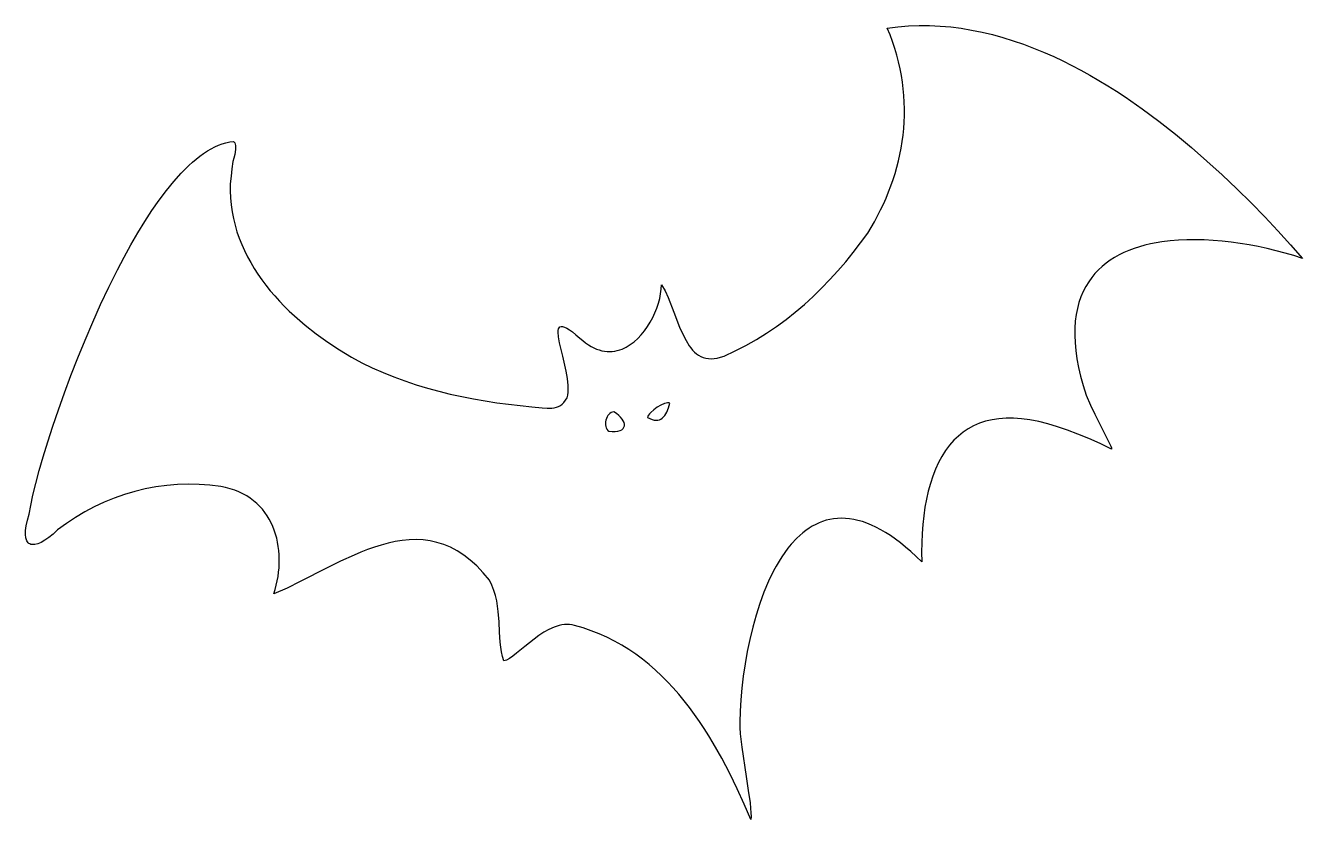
# Model space of a CAD drawing. Header units: millimetres. Extents: x 0 to 2.22, y 0.42 to 1.8.
import ezdxf

# ---------------------------------------------------------------- set-up
doc = ezdxf.new("R2010")
doc.units = ezdxf.units.MM

msp = doc.modelspace()

# ---------------------------------------------------------------- linework, layer by layer
at = {"flags": 128}
for points in [[(1.262309, 0.416667), (1.250883, 0.443263), (1.238693, 0.470018), (1.22568, 0.496741), (1.211787, 0.523241), (1.196956, 0.549327), (1.189172, 0.562155), (1.181131, 0.574808), (1.172827, 0.587261), (1.164253, 0.599492), (1.155402, 0.611476), (1.146266, 0.623189), (1.136838, 0.634608), (1.127111, 0.645708), (1.117077, 0.656466), (1.10673, 0.666858), (1.096063, 0.67686), (1.085068, 0.686448), (1.073737, 0.695598), (1.062065, 0.704286), (1.050043, 0.712489), (1.037665, 0.720182), (1.024923, 0.727342), (1.011809, 0.733944), (0.998318, 0.739966), (0.984441, 0.745383), (0.970172, 0.75017), (0.955504, 0.754306), (0.951157, 0.755503), (0.946765, 0.756207), (0.942337, 0.756449), (0.937879, 0.756256), (0.9334, 0.755658), (0.928907, 0.754684), (0.91991, 0.751726), (0.910952, 0.747614), (0.902093, 0.742582), (0.893396, 0.736862), (0.884924, 0.730689), (0.868899, 0.717915), (0.854515, 0.706124), (0.848094, 0.701181), (0.842269, 0.697183), (0.837102, 0.694365), (0.834785, 0.69347), (0.832656, 0.692958), (0.830274, 0.700689), (0.828471, 0.708691), (0.827146, 0.716935), (0.826198, 0.725394), (0.825026, 0.742838), (0.824144, 0.760795), (0.822742, 0.779038), (0.821593, 0.788195), (0.82001, 0.797337), (0.817891, 0.806437), (0.815136, 0.815466), (0.811642, 0.824394), (0.807309, 0.833194), (0.796358, 0.846441), (0.78526, 0.85813), (0.774024, 0.868326), (0.762656, 0.877094), (0.751165, 0.884498), (0.739559, 0.890604), (0.727846, 0.895476), (0.716033, 0.899179), (0.704129, 0.901777), (0.69214, 0.903336), (0.680076, 0.903921), (0.667944, 0.903595), (0.655752, 0.902424), (0.643507, 0.900472), (0.631218, 0.897805), (0.618892, 0.894486), (0.607141, 0.890782), (0.59537, 0.886603), (0.583586, 0.882006), (0.571796, 0.877044), (0.548225, 0.866255), (0.524712, 0.854681), (0.478076, 0.830963), (0.455062, 0.819711), (0.432323, 0.809458), (0.434551, 0.816962), (0.436481, 0.824518), (0.438109, 0.83211), (0.439432, 0.839722), (0.440447, 0.847338), (0.441151, 0.854942), (0.441541, 0.862518), (0.441612, 0.870051), (0.441363, 0.877524), (0.44079, 0.884921), (0.43989, 0.892227), (0.438659, 0.899425), (0.437095, 0.906499), (0.435194, 0.913435), (0.432953, 0.920214), (0.430368, 0.926823), (0.427437, 0.933244), (0.424157, 0.939462), (0.420523, 0.945461), (0.416534, 0.951225), (0.412185, 0.956738), (0.407474, 0.961984), (0.402397, 0.966947), (0.396952, 0.971611), (0.391134, 0.97596), (0.384942, 0.979978), (0.37837, 0.98365), (0.371417, 0.986959), (0.36408, 0.98989), (0.356354, 0.992426), (0.348237, 0.994551), (0.339726, 0.99625), (0.320987, 0.998673), (0.302167, 1.000071), (0.283312, 1.00046), (0.264467, 0.999856), (0.245679, 0.998274), (0.226994, 0.995732), (0.208458, 0.992243), (0.190116, 0.987825), (0.172016, 0.982492), (0.154203, 0.976261), (0.136723, 0.969147), (0.119622, 0.961166), (0.102947, 0.952334), (0.086743, 0.942667), (0.071057, 0.93218), (0.055934, 0.920889), (0.047946, 0.913698), (0.040449, 0.907681), (0.033477, 0.902841), (0.027065, 0.899179), (0.021246, 0.8967), (0.016056, 0.895406), (0.011528, 0.895301), (0.009524, 0.895695), (0.007698, 0.896387), (0.006055, 0.897378), (0.0046, 0.898668), (0.003336, 0.900257), (0.002267, 0.902146), (0.000736, 0.906825), (0.00004, 0.912707), (0.000213, 0.919796), (0.00129, 0.928095), (0.003306, 0.937606), (0.006295, 0.948333), (0.009003, 0.963669), (0.01285, 0.981575), (0.01779, 1.001821), (0.023774, 1.024178), (0.030756, 1.048417), (0.038689, 1.074307), (0.047526, 1.10162), (0.057219, 1.130125), (0.067721, 1.159593), (0.078985, 1.189794), (0.090965, 1.220499), (0.103612, 1.251478), (0.116879, 1.282501), (0.13072, 1.313339), (0.145088, 1.343763), (0.159934, 1.373542), (0.171551, 1.395677), (0.183398, 1.417201), (0.195454, 1.438013), (0.207698, 1.45801), (0.22011, 1.477092), (0.232669, 1.495156), (0.245353, 1.5121), (0.258142, 1.527823), (0.271016, 1.542222), (0.283952, 1.555197), (0.290437, 1.561118), (0.29693, 1.566645), (0.303429, 1.571764), (0.30993, 1.576464), (0.316432, 1.58073), (0.322931, 1.584552), (0.329424, 1.587916), (0.33591, 1.590808), (0.342386, 1.593217), (0.348849, 1.59513), (0.355297, 1.596534), (0.361726, 1.597417), (0.363082, 1.596253), (0.364173, 1.594654), (0.364983, 1.5926), (0.365495, 1.590068), (0.365694, 1.587038), (0.365564, 1.583489), (0.364254, 1.57475), (0.362448, 1.568458), (0.361053, 1.562161), (0.359118, 1.549519), (0.357699, 1.53676), (0.356045, 1.523819), (0.356026, 1.511287), (0.356612, 1.498947), (0.357787, 1.486801), (0.359531, 1.474848), (0.361828, 1.463091), (0.364659, 1.451529), (0.368006, 1.440163), (0.371851, 1.428994), (0.376177, 1.418022), (0.380966, 1.407249), (0.3862, 1.396674), (0.39186, 1.386298), (0.397929, 1.376122), (0.404389, 1.366147), (0.411223, 1.356373), (0.418412, 1.3468), (0.425938, 1.337431), (0.433783, 1.328264), (0.44193, 1.319301), (0.450361, 1.310543), (0.459057, 1.30199), (0.468002, 1.293643), (0.486563, 1.277567), (0.5059, 1.262323), (0.525872, 1.247914), (0.546333, 1.234347), (0.567142, 1.221625), (0.585135, 1.212081), (0.603469, 1.203191), (0.622119, 1.194933), (0.641057, 1.187286), (0.660257, 1.180228), (0.679692, 1.173739), (0.699335, 1.167797), (0.71916, 1.16238), (0.739139, 1.157468), (0.759246, 1.153039), (0.779454, 1.149072), (0.799736, 1.145545), (0.820066, 1.142437), (0.840417, 1.139728), (0.860761, 1.137395), (0.881073, 1.135417), (0.89926, 1.133387), (0.907931, 1.132742), (0.916165, 1.132932), (0.920083, 1.13348), (0.923848, 1.134402), (0.927447, 1.135755), (0.930864, 1.137594), (0.934086, 1.139975), (0.937098, 1.142952), (0.939885, 1.14658), (0.942434, 1.150917), (0.943508, 1.155707), (0.94413, 1.160887), (0.944341, 1.166406), (0.944185, 1.172218), (0.942942, 1.18452), (0.940745, 1.197403), (0.934862, 1.223345), (0.92928, 1.246918), (0.927459, 1.25684), (0.926743, 1.264998), (0.926907, 1.268293), (0.927475, 1.271001), (0.928492, 1.273072), (0.929999, 1.274458), (0.932039, 1.275109), (0.934656, 1.274978), (0.937892, 1.274015), (0.941791, 1.272172), (0.946394, 1.269398), (0.951746, 1.265647), (0.957888, 1.260868), (0.964865, 1.255014), (0.96976, 1.250659), (0.974632, 1.246788), (0.979477, 1.243387), (0.984289, 1.240443), (0.989067, 1.237943), (0.993805, 1.235873), (0.9985, 1.234219), (1.003148, 1.232969), (1.007745, 1.232108), (1.012287, 1.231623), (1.01677, 1.231501), (1.021191, 1.231729), (1.025545, 1.232292), (1.029829, 1.233177), (1.034039, 1.234371), (1.03817, 1.235861), (1.045501, 1.239299), (1.052537, 1.243594), (1.059253, 1.248665), (1.065625, 1.254429), (1.071632, 1.260804), (1.077249, 1.267708), (1.082452, 1.275059), (1.087219, 1.282776), (1.091525, 1.290776), (1.095348, 1.298976), (1.098663, 1.307296), (1.101448, 1.315652), (1.103678, 1.323963), (1.105331, 1.332147), (1.106382, 1.340122), (1.106809, 1.347806), (1.112907, 1.337261), (1.118441, 1.325572), (1.128509, 1.300128), (1.138397, 1.2742), (1.143706, 1.261906), (1.14949, 1.250514), (1.154959, 1.241719), (1.157906, 1.23773), (1.161013, 1.23405), (1.164293, 1.230705), (1.16776, 1.227722), (1.171427, 1.225128), (1.175309, 1.22295), (1.179419, 1.221214), (1.18377, 1.219947), (1.188376, 1.219177), (1.193251, 1.21893), (1.198409, 1.219233), (1.203862, 1.220112), (1.209625, 1.221595), (1.215712, 1.223708), (1.234978, 1.232596), (1.253705, 1.2422), (1.271905, 1.252496), (1.289588, 1.263458), (1.306767, 1.27506), (1.323453, 1.287278), (1.339656, 1.300085), (1.355389, 1.313457), (1.370662, 1.327367), (1.385488, 1.341791), (1.399877, 1.356703), (1.413841, 1.372077), (1.427391, 1.387889), (1.440538, 1.404113), (1.453294, 1.420723), (1.46567, 1.437694), (1.477411, 1.457632), (1.488087, 1.478033), (1.493011, 1.488398), (1.497651, 1.498867), (1.502002, 1.509436), (1.506058, 1.520101), (1.509813, 1.530859), (1.513261, 1.541705), (1.516396, 1.552635), (1.519212, 1.563646), (1.521705, 1.574734), (1.523867, 1.585894), (1.525694, 1.597123), (1.527179, 1.608417), (1.528316, 1.619771), (1.529101, 1.631183), (1.529526, 1.642648), (1.529586, 1.654161), (1.529276, 1.66572), (1.528589, 1.67732), (1.52752, 1.688957), (1.526063, 1.700628), (1.524212, 1.712328), (1.521961, 1.724054), (1.519305, 1.735801), (1.516238, 1.747566), (1.512753, 1.759344), (1.508846, 1.771132), (1.50451, 1.782926), (1.49974, 1.794722), (1.518192, 1.79704), (1.53663, 1.798531), (1.555045, 1.799216), (1.573431, 1.799118), (1.591781, 1.798259), (1.610089, 1.796662), (1.628348, 1.79435), (1.64655, 1.791344), (1.66469, 1.787667), (1.682761, 1.783342), (1.700756, 1.77839), (1.718667, 1.772836), (1.736489, 1.766699), (1.754215, 1.760004), (1.771838, 1.752773), (1.789351, 1.745028), (1.805279, 1.737506), (1.821104, 1.729588), (1.836821, 1.721294), (1.852424, 1.712638), (1.867909, 1.70364), (1.88327, 1.694315), (1.898503, 1.684681), (1.913601, 1.674755), (1.943374, 1.654098), (1.972548, 1.63248), (2.001082, 1.610038), (2.028934, 1.586911), (2.056063, 1.563237), (2.082427, 1.539151), (2.107985, 1.514793), (2.132694, 1.490299), (2.156515, 1.465808), (2.179405, 1.441456), (2.201322, 1.417382), (2.222226, 1.393722), (2.207165, 1.398464), (2.191891, 1.402896), (2.176442, 1.407001), (2.160858, 1.410761), (2.145178, 1.414158), (2.129442, 1.417174), (2.113689, 1.419791), (2.097958, 1.421991), (2.08229, 1.423757), (2.066724, 1.425071), (2.051299, 1.425915), (2.036054, 1.426271), (2.021029, 1.426121), (2.006264, 1.425448), (1.991798, 1.424233), (1.97767, 1.422458), (1.967494, 1.42078), (1.95754, 1.41878), (1.947822, 1.416453), (1.938357, 1.41379), (1.92916, 1.410786), (1.920248, 1.407431), (1.911635, 1.403721), (1.903339, 1.399646), (1.895374, 1.3952), (1.887756, 1.390376), (1.880501, 1.385166), (1.873625, 1.379564), (1.867144, 1.373562), (1.861073, 1.367152), (1.855429, 1.360329), (1.850226, 1.353083), (1.845147, 1.344822), (1.840616, 1.336057), (1.836654, 1.326781), (1.833278, 1.316983), (1.83051, 1.306656), (1.828369, 1.29579), (1.826873, 1.284376), (1.826043, 1.272406), (1.825899, 1.259871), (1.82646, 1.246761), (1.827745, 1.233068), (1.829775, 1.218783), (1.832568, 1.203896), (1.836144, 1.1884), (1.840524, 1.172285), (1.845726, 1.155542), (1.853208, 1.138384), (1.860768, 1.122393), (1.874863, 1.094686), (1.885497, 1.073965), (1.888731, 1.066708), (1.889689, 1.06394), (1.890156, 1.061778), (1.869987, 1.071235), (1.850436, 1.079833), (1.831502, 1.087567), (1.813184, 1.094431), (1.795827, 1.10056), (1.779189, 1.105606), (1.763261, 1.109595), (1.748031, 1.112553), (1.733487, 1.114505), (1.719619, 1.115478), (1.706415, 1.115497), (1.693865, 1.114589), (1.681956, 1.112778), (1.670678, 1.110091), (1.660019, 1.106555), (1.649969, 1.102194), (1.640516, 1.097035), (1.631649, 1.091104), (1.623357, 1.084426), (1.615629, 1.077028), (1.608, 1.068381), (1.600985, 1.058977), (1.59457, 1.048847), (1.588742, 1.038023), (1.583487, 1.026536), (1.578792, 1.014417), (1.574643, 1.001698), (1.571026, 0.98841), (1.567929, 0.974584), (1.565337, 0.960251), (1.563236, 0.945443), (1.561615, 0.930192), (1.560458, 0.914528), (1.559753, 0.898483), (1.559485, 0.882088), (1.559642, 0.865375), (1.550156, 0.874554), (1.540832, 0.883085), (1.531669, 0.890978), (1.522666, 0.898247), (1.513824, 0.904901), (1.50514, 0.910954), (1.496614, 0.916417), (1.488246, 0.921303), (1.480034, 0.925622), (1.471978, 0.929386), (1.464076, 0.932609), (1.456329, 0.9353), (1.448735, 0.937473), (1.441293, 0.939138), (1.434004, 0.940308), (1.426865, 0.940995), (1.419876, 0.94121), (1.413036, 0.940965), (1.406345, 0.940272), (1.399801, 0.939143), (1.393405, 0.93759), (1.387154, 0.935624), (1.381049, 0.933257), (1.375088, 0.930502), (1.36927, 0.927369), (1.363596, 0.923871), (1.358063, 0.92002), (1.352672, 0.915827), (1.347421, 0.911304), (1.34231, 0.906463), (1.332504, 0.895875), (1.326912, 0.889013), (1.321515, 0.881769), (1.31631, 0.874163), (1.311296, 0.866215), (1.306472, 0.857945), (1.301837, 0.849373), (1.293125, 0.831404), (1.285151, 0.812469), (1.277903, 0.792729), (1.271369, 0.772343), (1.26554, 0.751474), (1.260403, 0.730281), (1.255949, 0.708926), (1.252165, 0.687568), (1.249041, 0.666369), (1.246565, 0.64549), (1.244727, 0.62509), (1.243516, 0.605332), (1.24292, 0.586375), (1.243153, 0.576691), (1.24386, 0.566014), (1.246403, 0.542424), (1.253938, 0.491531), (1.257751, 0.467212), (1.260811, 0.445633), (1.261873, 0.436338), (1.262526, 0.428287), (1.262696, 0.421668), (1.262309, 0.416667)], [(1.121017, 1.141556), (1.119372, 1.142115), (1.117276, 1.142169), (1.114806, 1.141766), (1.112037, 1.140955), (1.105898, 1.138298), (1.099462, 1.134583), (1.093327, 1.130195), (1.08809, 1.125517), (1.085995, 1.123191), (1.084349, 1.120939), (1.083225, 1.118808), (1.082698, 1.116847), (1.086699, 1.114638), (1.090446, 1.113074), (1.093948, 1.112122), (1.097214, 1.111752), (1.10025, 1.111932), (1.103067, 1.11263), (1.105672, 1.113816), (1.108073, 1.115458), (1.110298, 1.117549), (1.112332, 1.120038), (1.114184, 1.122894), (1.115863, 1.126085), (1.118735, 1.133343), (1.121017, 1.141556)], [(1.02374, 1.126347), (1.021296, 1.126026), (1.019027, 1.125159), (1.016951, 1.123813), (1.015083, 1.122052), (1.013441, 1.119944), (1.01204, 1.117554), (1.010898, 1.114949), (1.010031, 1.112194), (1.009461, 1.109356), (1.0092, 1.1065), (1.009264, 1.103692), (1.009672, 1.100997), (1.010439, 1.098479), (1.011584, 1.096206), (1.013123, 1.094242), (1.015073, 1.092653), (1.021131, 1.092159), (1.026403, 1.092241), (1.030898, 1.092848), (1.034628, 1.093931), (1.037605, 1.095443), (1.039838, 1.097334), (1.041339, 1.099555), (1.04212, 1.102057), (1.042191, 1.104792), (1.041563, 1.107711), (1.040247, 1.110765), (1.038255, 1.113905), (1.035597, 1.117082), (1.032284, 1.120247), (1.028328, 1.123352), (1.02374, 1.126347)]]:
    msp.add_lwpolyline(points, dxfattribs=at)

doc.saveas('drawing.dxf')
